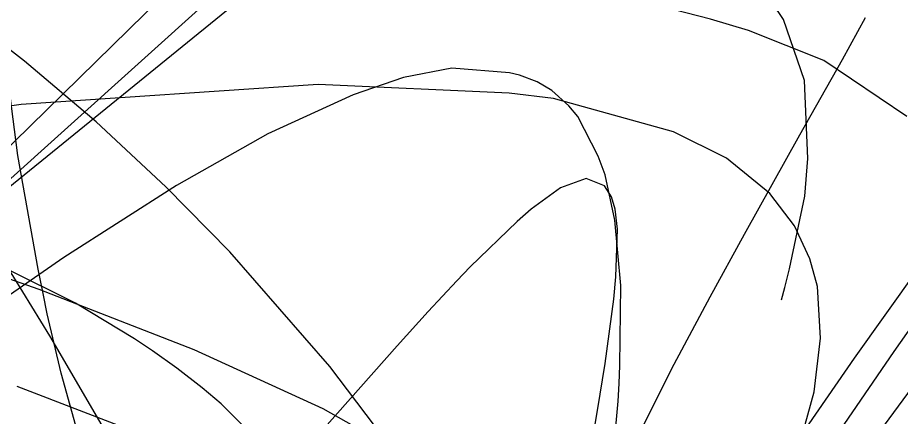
# Model space of a CAD drawing. Header units: metres. Extents: x -307 to 280, y -97 to 158.
# Drawn here: x -2.106 to 2.113, y 3.232 to 5.139 of the extents above; entities that cross this region are included whole.
import ezdxf

# ---------------------------------------------------------------- set-up
doc = ezdxf.new("R2010")
doc.units = ezdxf.units.M

msp = doc.modelspace()

# ---------------------------------------------------------------- linework, layer by layer
for p, q in [((-3.3428, 3.3535, -1291.3435), (5.1735, 11.6905, -1285.7715)), ((-4.4371, 2.3036, -1291.4222), (2.107, 8.193, -1286.9332)), ((-2.5513, 4.0023, -1288.6948), (1.8816, 7.6014, -1285.5386)), ((1.2026, 5.1311, -1338.0035), (0.9106, 5.2061, -1337.5359)), ((1.5501, 5.1307, -1346.5225), (1.4973, 5.2074, -1346.41)), ((-2.0727, 4.9315, -1340.8918), (-2.3171, 5.1185, -1340.9679)), ((-2.1053, 4.4817, -1344.0912), (-2.1914, 5.1377, -1343.9313)), ((1.383, 5.0773, -1338.3137), (1.2026, 5.1311, -1338.0035)), ((1.6508, 4.8395, -1346.8407), (1.5501, 5.1307, -1346.5225)), ((1.8316, 4.9397, -1341.0994), (1.9425, 5.1399, -1341.0137)), ((1.7424, 4.9347, -1339.0259), (1.383, 5.0773, -1338.3137)), ((1.629, 4.5797, -1341.3083), (1.8316, 4.9397, -1341.0994)), ((-1.731, 4.6427, -1340.8195), (-2.0727, 4.9315, -1340.8918)), ((-0.0332, 4.8981, -1336.2279), (-0.2635, 4.8527, -1335.8798)), ((0.2424, 4.8764, -1336.8112), (-0.0332, 4.8981, -1336.2279)), ((2.1392, 4.6681, -1340.0764), (1.7424, 4.9347, -1339.0259)), ((-0.2635, 4.8527, -1335.8798), (-0.5042, 4.7706, -1335.5951)), ((0.2896, 4.8653, -1336.927), (0.2424, 4.8764, -1336.8112)), ((0.3738, 4.8324, -1337.1614), (0.2896, 4.8653, -1336.927)), ((-0.6709, 4.8195, -1343.5106), (-2.0885, 4.7244, -1342.5103)), ((0.2404, 4.7779, -1344.2727), (-0.6709, 4.8195, -1343.5106)), ((0.4444, 4.7907, -1337.3876), (0.3738, 4.8324, -1337.1614)), ((1.6674, 4.4665, -1347.1139), (1.6508, 4.8395, -1346.8407)), ((-0.5042, 4.7706, -1335.5951), (-0.9114, 4.5848, -1335.2268)), ((0.4521, 4.7536, -1344.4653), (0.2404, 4.7779, -1344.2727)), ((0.5253, 4.7188, -1337.6968), (0.4444, 4.7907, -1337.3876)), ((1.0246, 4.5944, -1345.0731), (0.4521, 4.7536, -1344.4653)), ((-2.0885, 4.7244, -1342.5103), (-2.7645, 4.6306, -1342.0996)), ((0.5693, 4.6675, -1337.8903), (0.5253, 4.7188, -1337.6968)), ((-1.3978, 4.3324, -1340.7876), (-1.731, 4.6427, -1340.8195)), ((0.6663, 4.4775, -1338.4749), (0.5693, 4.6675, -1337.8903)), ((-0.9114, 4.5848, -1335.2268), (-1.3478, 4.338, -1334.9556)), ((1.2787, 4.4685, -1345.3903), (1.0246, 4.5944, -1345.0731)), ((1.3637, 4.106, -1341.6718), (1.629, 4.5797, -1341.3083)), ((-2.0079, 3.9395, -1344.2433), (-2.1053, 4.4817, -1344.0912)), ((0.6985, 4.3883, -1338.7222), (0.6663, 4.4775, -1338.4749)), ((1.4853, 4.2994, -1345.7012), (1.2787, 4.4685, -1345.3903)), ((1.6518, 4.2878, -1347.2141), (1.6674, 4.4665, -1347.1139)), ((0.7457, 4.1722, -1339.2588), (0.6985, 4.3883, -1338.7222)), ((0.6089, 4.3721, -1338.0831), (0.4853, 4.3267, -1337.572)), ((0.6958, 4.3359, -1338.6757), (0.6089, 4.3721, -1338.0831)), ((-1.3478, 4.338, -1334.9556), (-1.8857, 3.9944, -1334.7362)), ((-1.0928, 4.0223, -1340.796), (-1.3978, 4.3324, -1340.7876)), ((0.4853, 4.3267, -1337.572), (0.3452, 4.2251, -1337.1792)), ((0.7288, 4.2836, -1339.0273), (0.6958, 4.3359, -1338.6757)), ((0.7465, 4.2245, -1339.3158), (0.7288, 4.2836, -1339.0273)), ((1.6032, 4.145, -1345.9224), (1.4853, 4.2994, -1345.7012)), ((1.5796, 3.9411, -1347.3472), (1.6518, 4.2878, -1347.2141)), ((2.0785, 3.5467, -1346.3578), (2.5872, 4.2679, -1346.2582)), ((0.3452, 4.2251, -1337.1792), (0.2792, 4.1667, -1337.0376)), ((0.7575, 4.1303, -1339.6771), (0.7465, 4.2245, -1339.3158)), ((0.2792, 4.1667, -1337.0376), (0.0545, 3.9505, -1336.6355)), ((0.7732, 3.8618, -1339.947), (0.7457, 4.1722, -1339.2588)), ((1.6762, 3.9884, -1346.1035), (1.6032, 4.145, -1345.9224)), ((0.7502, 3.9023, -1340.3442), (0.7575, 4.1303, -1339.6771)), ((1.1997, 3.8076, -1341.9384), (1.3637, 4.106, -1341.6718)), ((-0.6157, 3.4738, -1340.9099), (-1.0928, 4.0223, -1340.796)), ((-1.8857, 3.9944, -1334.7362), (-2.5008, 3.5694, -1334.5966)), ((-1.9519, 3.621, -1343.938), (-2.1665, 3.9702, -1343.6682)), ((1.7123, 3.8569, -1346.2314), (1.6762, 3.9884, -1346.1035)), ((-2.0032, 3.8421, -1334.7264), (-2.3558, 3.9649, -1334.1747)), ((-1.8295, 3.7765, -1341.6704), (-2.1566, 3.9392, -1341.582)), ((-1.9845, 3.8222, -1344.278), (-2.0079, 3.9395, -1344.2433)), ((0.0545, 3.9505, -1336.6355), (-0.009, 3.8838, -1336.5502)), ((1.5567, 3.8523, -1347.3744), (1.5796, 3.9411, -1347.3472)), ((1.8892, 3.5144, -1341.9878), (2.191, 3.9361, -1341.4524)), ((-0.009, 3.8838, -1336.5502), (-0.1458, 3.7368, -1336.3851)), ((0.7411, 3.7959, -1340.619), (0.7502, 3.9023, -1340.3442)), ((-1.2631, 3.554, -1336.0131), (-2.0032, 3.8421, -1334.7264)), ((0.7695, 3.4795, -1340.7175), (0.7732, 3.8618, -1339.947)), ((1.5402, 3.7927, -1347.3907), (1.5567, 3.8523, -1347.3744)), ((1.7269, 3.6091, -1346.4182), (1.7123, 3.8569, -1346.2314)), ((-1.9644, 3.7263, -1344.307), (-1.9845, 3.8222, -1344.278)), ((1.0281, 3.4851, -1342.2588), (1.1997, 3.8076, -1341.9384)), ((-1.5485, 3.6065, -1341.7896), (-1.8295, 3.7765, -1341.6704)), ((0.6997, 3.4895, -1341.3018), (0.7411, 3.7959, -1340.619)), ((-1.8983, 3.4424, -1344.3982), (-1.9644, 3.7263, -1344.307)), ((-0.1458, 3.7368, -1336.3851), (-0.2936, 3.5738, -1336.2352)), ((-1.7025, 3.1937, -1344.2571), (-1.9519, 3.621, -1343.938)), ((-1.4622, 3.5493, -1341.8331), (-1.5485, 3.6065, -1341.7896)), ((1.6967, 3.3538, -1346.5618), (1.7269, 3.6091, -1346.4182)), ((-1.3456, 3.4661, -1341.9008), (-1.4622, 3.5493, -1341.8331)), ((-0.6478, 3.272, -1337.2389), (-1.2631, 3.554, -1336.0131)), ((-0.2936, 3.5738, -1336.2352), (-0.6407, 3.1821, -1335.9548)), ((1.8396, 3.1977, -1346.4005), (2.0785, 3.5467, -1346.3578)), ((1.5885, 3.08, -1342.5553), (1.8892, 3.5144, -1341.9878)), ((1.856, 2.9558, -1346.1312), (2.2847, 3.5372, -1346.001)), ((-1.2256, 3.3731, -1341.9808), (-1.3456, 3.4661, -1341.9008)), ((-0.2105, 2.942, -1341.1193), (-0.6157, 3.4738, -1340.9099)), ((0.6631, 3.2644, -1341.7544), (0.6997, 3.4895, -1341.3018)), ((0.7658, 3.3935, -1340.8851), (0.7695, 3.4795, -1340.7175)), ((0.8383, 3.1091, -1342.6676), (1.0281, 3.4851, -1342.2588)), ((-1.7533, 2.9263, -1344.5833), (-1.8983, 3.4424, -1344.3982)), ((-1.249, 3.0499, -1335.0687), (-2.1083, 3.3793, -1333.7529)), ((0.761, 3.3099, -1341.0454), (0.7658, 3.3935, -1340.8851)), ((-1.1342, 3.297, -1342.0493), (-1.2256, 3.3731, -1341.9808)), ((1.5969, 2.993, -1346.6968), (1.6967, 3.3538, -1346.5618)), ((-0.8461, 3.0103, -1342.3333), (-1.1342, 3.297, -1342.0493)), ((0.734, 3.0206, -1341.5795), (0.761, 3.3099, -1341.0454)), ((-0.1702, 3.0063, -1338.3453), (-0.6478, 3.272, -1337.2389)), ((0.6253, 3.0511, -1342.1542), (0.6631, 3.2644, -1341.7544))]:
    msp.add_line(p, q)

doc.saveas('drawing.dxf')
